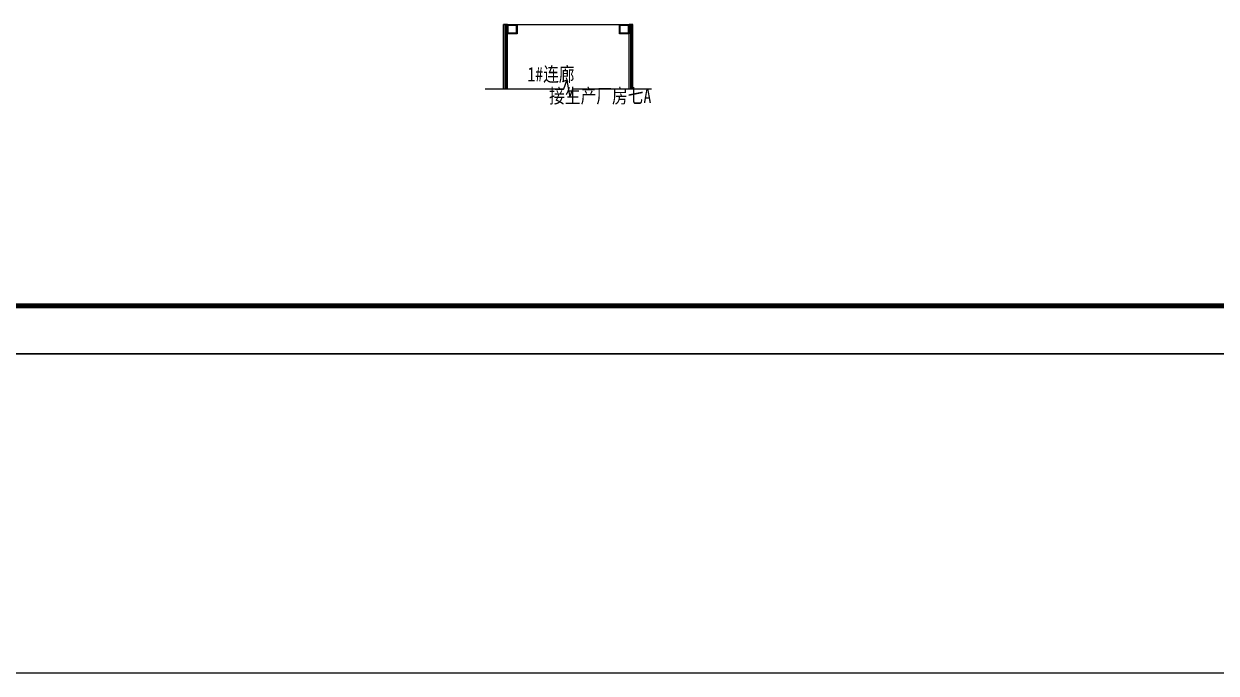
# Model space of a CAD drawing. Header units: millimetres. Extents: x -633009578 to 5705885, y -633235091 to 2571734.
# Drawn here: x 3029311 to 3103796, y 1815059 to 1855632 of the extents above; entities that cross this region are included whole.
import ezdxf
from ezdxf.enums import TextEntityAlignment as Align

# ---------------------------------------------------------------- set-up
doc = ezdxf.new("R2010")
doc.units = ezdxf.units.MM
doc.header["$LTSCALE"] = 1000
doc.header["$MEASUREMENT"] = 0
doc.layers.get('0').update_dxf_attribs({"color": 9})
for name, color, linetype in [('3T_WOOD', 21, 'Continuous'), ('A-DI-S(箭头)', 76, 'Continuous'), ('A-FLOR(看线)', 8, 'Continuous'), ('A-ROOF-G(钢构)', 25, 'Continuous'), ('A-TEXT(房间)', 243, 'Continuous'), ('A-WALL(墙)', 255, 'Continuous'), ('A-WINDOW（窗）', 4, 'Continuous'), ('设备-箱柜', 3, 'Continuous'), ('院图签、封面151013$0$PUB_TITLE', 153, 'Continuous'), ('院图签、封面151013$0$图签文字', 4, 'Continuous')]:
    doc.layers.add(name, color=color, linetype=linetype)
doc.styles.add('TXT', font='simhei.ttf', dxfattribs={"width": 0.8, "bigfont": 'hztxt.shx'})
doc.styles.add('院图签、封面151013$0$-宋体', font='simhei.ttf', dxfattribs={"width": 0.8})

# ---------------------------------------------------------------- blocks, each defined once
blk = doc.blocks.new('建筑图框_A1')
at = {"layer": '院图签、封面151013$0$PUB_TITLE'}
blk.add_lwpolyline([(0, 0), (84100, 0), (84100, 59400), (0, 59400)], close=True, dxfattribs=at)
at = {"layer": '院图签、封面151013$0$PUB_TITLE', "const_width": 100}
blk.add_lwpolyline([(2500, 1000), (83100, 1000), (83100, 58400), (2500, 58400)], close=True, dxfattribs=at)
at = {"layer": '院图签、封面151013$0$图签文字', "color": 6, "style": '院图签、封面151013$0$-宋体'}
for tag, height, width, p in [('工程主持人', 400, 0.8, (79991, 29506)), ('审定', 400, 0.8, (79991, 28706)), ('审核', 400, 0.8, (79991, 27906)), ('专业负责人', 400, 0.8, (79991, 27106)), ('校对', 400, 0.8, (79991, 26306)), ('设计', 400, 0.8, (79991, 25506)), ('方案设计人', 400, 0.8, (79991, 24707)), ('工程编号', 300, 0.7, (81000, 8700)), ('版次', 300, 0.7, (78738, 3006)), ('日期', 300, 0.7, (82038, 3000)), ('图号', 200, 0.7, (82538, 2400)), ('比例', 300, 0.7, (78738, 2200)), ('图号_X施', 300, 0.7, (81538, 2200)), ('图号_总数', 200, 0.7, (82538, 2000))]:
    blk.add_attdef(tag, text='', height=height, dxfattribs=dict(at, width=width)).set_placement(p, align=Align.MIDDLE_CENTER)
at = {"layer": '院图签、封面151013$0$图签文字', "color": 6, "style": '院图签、封面151013$0$-宋体', "width": 0.7}
for tag, p in [('建设单位_001', (80936, 7446)), ('工程名称_001', (80934, 6045)), ('图名_001', (79743, 4060))]:
    blk.add_attdef(tag, p, '', height=300, dxfattribs=at)
blk = doc.blocks.new('$WINLIB2D$00000001')
at = {"color": 0}
for points in [[(-0.5, 0.5), (-0.5, -0.5)], [(-0.5, 0.5), (0.5, 0.5)], [(0.5, -0.5), (0.5, 0.5)], [(0.5, 0.167), (-0.5, 0.167)], [(0.5, -0.167), (-0.5, -0.167)], [(-0.5, -0.5), (0.5, -0.5)]]:
    blk.add_lwpolyline(points, dxfattribs=at)

msp = doc.modelspace()

# ---------------------------------------------------------------- linework, layer by layer
at = {"elevation": 0}
msp.add_lwpolyline([(2725055.4, 2013212), (4008204.7, 2013212), (4008204.7, 1835012), (2725055.4, 1835012)], close=True, dxfattribs=at)
at = {"layer": '3T_WOOD', "elevation": 0}
msp.add_lwpolyline([(2974832.1, 2253885), (3772422.7, 2253885), (3772422.7, 1815059), (2974832.1, 1815059)], close=True, dxfattribs=at)
at = {"layer": 'A-DI-S(箭头)'}
msp.add_lwpolyline([(3058120, 1851571.8), (3063038.7, 1851571.8), (3063229.8, 1852096.8), (3063415, 1851046.8), (3063601.2, 1851571.8), (3068520, 1851571.8)], dxfattribs=at)
at = {"layer": 'A-FLOR(看线)'}
msp.add_lwpolyline([(3060120, 1855599.6), (3066520, 1855599.6)], dxfattribs=at)
at = {"layer": 'A-ROOF-G(钢构)'}
for points in [[(3059520, 1855599.6), (3060120, 1855599.6), (3060120, 1854999.6), (3059520, 1854999.6)], [(3059570, 1855549.6), (3060070, 1855549.6), (3060070, 1855049.6), (3059570, 1855049.6)], [(3066520, 1855599.6), (3067120, 1855599.6), (3067120, 1854999.6), (3066520, 1854999.6)], [(3066570, 1855549.6), (3067070, 1855549.6), (3067070, 1855049.6), (3066570, 1855049.6)]]:
    msp.add_lwpolyline(points, close=True, dxfattribs=at)
at = {"layer": 'A-WALL(墙)'}
for p, q in [((3059280, 1855599.6), (3059520, 1855599.6)), ((3067120, 1855599.6), (3067360, 1855599.6)), ((3059280, 1851571.8), (3059520, 1851571.8)), ((3067120, 1851571.8), (3067360, 1851571.8))]:
    msp.add_line(p, q, dxfattribs=at)

# ---------------------------------------------------------------- block references
at = {"layer": 'A-WINDOW（窗）', "extrusion": (0, 0, -1), "xscale": -4027.820848661475, "yscale": 240, "zscale": 4027.820848661475, "rotation": 270}
for p in [(-3059400, 1853585.7), (-3067240, 1853585.7)]:
    msp.add_blockref('$WINLIB2D$00000001', p, dxfattribs=at)
at = {"layer": '设备-箱柜', "xscale": 3, "yscale": 3}
msp.add_blockref('建筑图框_A1', (2977355.4, 1835012, 0), dxfattribs=at)

# ---------------------------------------------------------------- texts
at = {"layer": 'A-TEXT(房间)', "style": 'TXT', "width": 0.8}
for s, p in [('1#连廊', (3060772.5, 1852030)), ('接生产厂房七A', (3062127.1, 1850680))]:
    msp.add_text(s, height=900, dxfattribs=at).set_placement(p)

doc.saveas('drawing.dxf')
